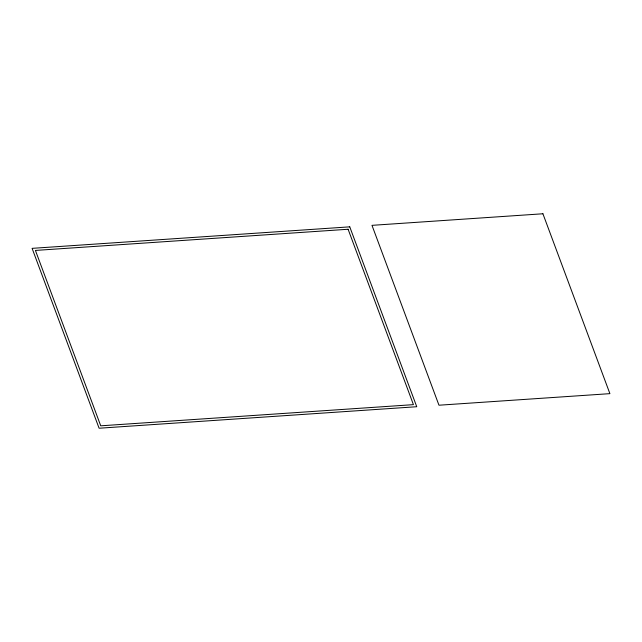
<?xml version="1.0" encoding="UTF-8"?>
<svg xmlns="http://www.w3.org/2000/svg" width="642" height="642" viewBox="0 0 642 642"><rect width="100%" height="100%" fill="white"/><g stroke="black" fill="none" stroke-linecap="round" stroke-linejoin="round"><path stroke-width="0.96" d="M349.754 226.843L32.1 248.35L99.093 428.23L416.746 406.723L349.754 226.843M542.915 213.77L371.983 225.342L438.967 405.214L609.9 393.65L542.915 213.77M348.108 229.258L35.422 250.428L100.738 425.815L413.424 404.645L348.108 229.258"/></g></svg>
